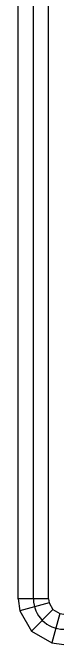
# Model space of a CAD drawing. Extents: x -681219 to -550379, y -242630 to -158199.
# Drawn here: x -583493 to -583396, y -226562 to -225207 of the extents above; entities that cross this region are included whole.
import ezdxf

# ---------------------------------------------------------------- set-up
doc = ezdxf.new("R2010")
doc.units = 0
doc.header["$LTSCALE"] = 1000
doc.layers.add('DOTE_油脂（黄）', color=7, linetype='CONTINUOUS')
doc.layers.add('PIPE-油脂（黄）', color=2, linetype='CONTINUOUS')

msp = doc.modelspace()

# ---------------------------------------------------------------- linework, layer by layer
at = {"layer": 'DOTE_油脂（黄）', "color": 1}
msp.add_line((-583460.7754, -226464.545), (-583460.7754, -223395.9378), dxfattribs=at)
msp.add_arc((-583395.7754, -226464.545, 3800), 65, 180, 270, dxfattribs=at)
at = {"layer": 'PIPE-油脂（黄）', "color": 1}
for p, q in [((-583493.2754, -226464.545), (-583493.2754, -223395.9378)), ((-583428.2754, -226464.545), (-583428.2754, -223395.9378)), ((-583493.2754, -226464.545, 3800), (-583489.9531, -226489.7798, 3800)), ((-583428.2754, -226464.545, 3800), (-583427.168, -226472.9566, 3800)), ((-583427.168, -226472.9566, 3800), (-583418.7564, -226487.5259, 3800)), ((-583418.7564, -226487.5259, 3800), (-583404.187, -226495.9376, 3800)), ((-583489.9531, -226489.7798, 3800), (-583464.7183, -226533.4879, 3800)), ((-583404.187, -226495.9376, 3800), (-583395.7754, -226497.045, 3800)), ((-583464.7183, -226533.4879, 3800), (-583421.0102, -226558.7227, 3800)), ((-583421.0102, -226558.7227, 3800), (-583395.7754, -226562.045, 3800))]:
    msp.add_line(p, q, dxfattribs=at)
at = {"layer": 'PIPE-油脂（黄）'}
for p, q in [((-583428.2754, -226464.545, 3800), (-583493.2754, -226464.545, 3800)), ((-583427.168, -226472.9566, 3800), (-583489.9531, -226489.7798, 3800)), ((-583418.7564, -226487.5259, 3800), (-583464.7183, -226533.4879, 3800)), ((-583404.187, -226495.9376, 3800), (-583421.0102, -226558.7227, 3800))]:
    msp.add_line(p, q, dxfattribs=at)

doc.saveas('drawing.dxf')
